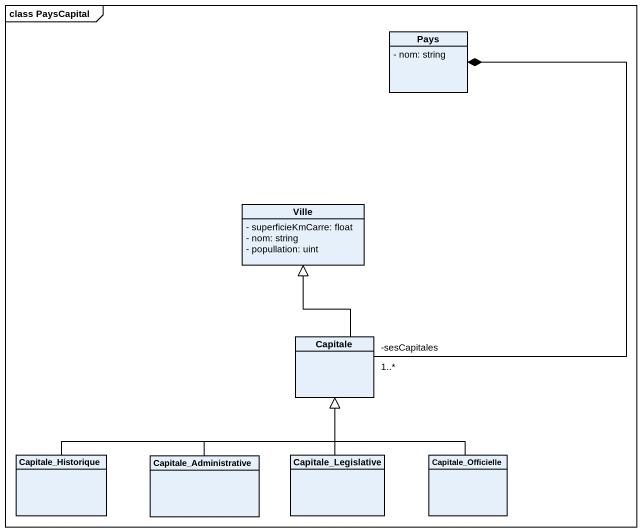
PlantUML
@startuml
mainframe class PaysCapital
hide circle
hide empty members
skinparam classAttributeIconSize 0
class Pays {
  - nom: string
}
class Ville {
  - superficieKmCarre: float
  - nom: string
  - popullation: uint
}
class Capitale
class Capitale_Historique
class Capitale_Administrative
class Capitale_Legislative
class Capitale_Officielle
Capitale "-sesCapitales\n1..*" -up-* Pays
Capitale -up-|> Ville
Capitale_Historique -right-|> Capitale
Capitale_Administrative -up-|> Capitale
Capitale_Legislative -up-|> Capitale
Capitale_Officielle -up-|> Capitale
@enduml
